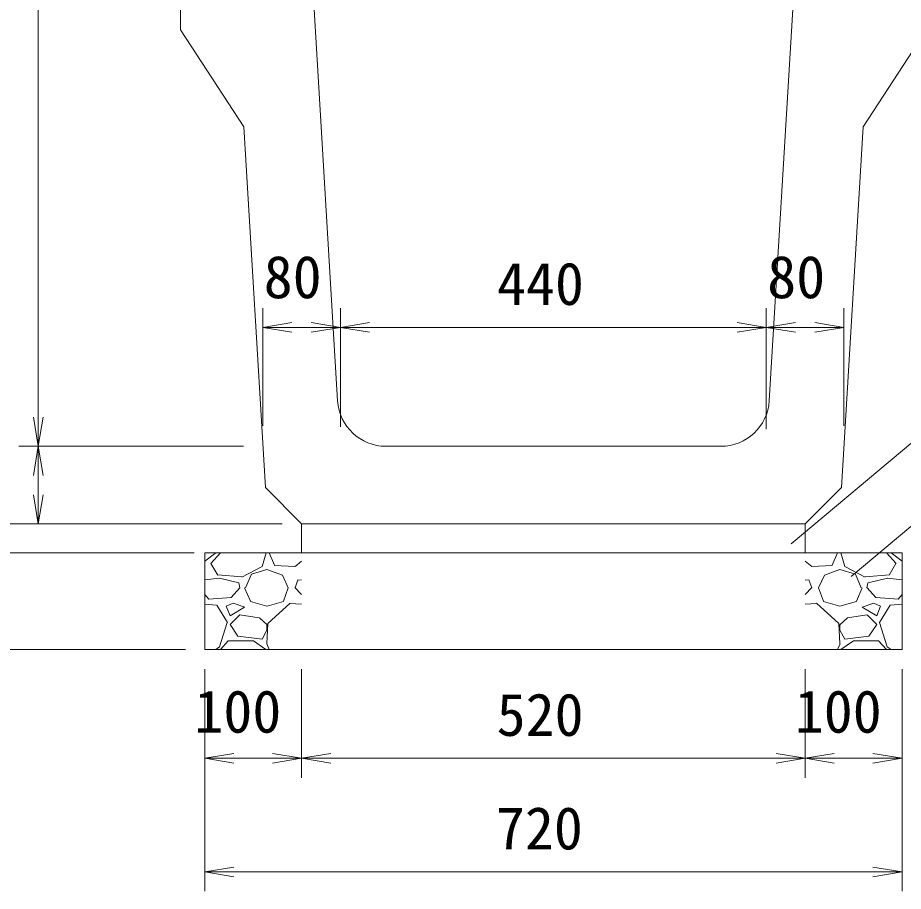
# Model space of a CAD drawing. Units: millimetres, scale not verified. Extents: x 0 to 84100, y 0 to 59400.
# Drawn here: x 15357 to 19929, y 9897 to 14408 of the extents above; entities that cross this region are included whole.
import ezdxf
from ezdxf.enums import TextEntityAlignment as Align

# ---------------------------------------------------------------- set-up
doc = ezdxf.new("R2010")
doc.units = ezdxf.units.MM
doc.header["$LTSCALE"] = 100
for name, color, linetype, lineweight in [('D-STR-DIM（寸法）', 7, 'Continuous', 18), ('D-STR-HTXT（旗揚げ）', 7, 'Continuous', 18), ('D-STR-STRn（構造物）', 7, 'Continuous', 18), ('D-STR（構造物外形線）', 1, 'Continuous', 18)]:
    doc.layers.add(name, color=color, linetype=linetype, lineweight=lineweight)
doc.styles.add('ＭＳ ゴシック', font='')
doc.styles.get('ＭＳ ゴシック').set_extended_font_data('MS Gothic')

msp = doc.modelspace()

# ---------------------------------------------------------------- linework, layer by layer
at = {"layer": 'D-STR-DIM（寸法）'}
for p, q in [((15462.9, 14919.7), (15462.9, 12344.7)), ((16622.4, 12300.7), (16622.4, 12908.8)), ((17022.7, 12294.7), (17022.7, 12908.8)), ((17022.7, 12294.7), (17022.7, 12908.8)), ((19222, 12294.7), (19222, 12908.8)), ((19222, 12282.7), (19222, 12908.8)), ((19622.4, 12300.7), (19622.4, 12908.8)), ((16622.4, 12808.8), (16772.4, 12833.8)), ((16772.4, 12783.8), (16622.4, 12808.8)), ((16622.4, 12808.8), (16772.4, 12808.8)), ((16872.7, 12808.8), (16772.4, 12808.8)), ((16872.7, 12833.8), (17022.7, 12808.8)), ((17022.7, 12808.8), (16872.7, 12783.8)), ((17022.7, 12808.8), (16872.7, 12808.8)), ((17022.7, 12808.8), (17172.7, 12833.8)), ((17172.7, 12783.8), (17022.7, 12808.8)), ((17022.7, 12808.8), (17172.7, 12808.8)), ((17172.7, 12808.8), (19072, 12808.8)), ((19072, 12833.8), (19222, 12808.8)), ((19222, 12808.8), (19072, 12783.8)), ((19222, 12808.8), (19072, 12808.8)), ((19222, 12808.8), (19372, 12833.8)), ((19372, 12783.8), (19222, 12808.8)), ((19222, 12808.8), (19372, 12808.8)), ((19372, 12808.8), (19472.4, 12808.8)), ((19472.4, 12833.8), (19622.4, 12808.8)), ((19622.4, 12808.8), (19472.4, 12783.8)), ((19622.4, 12808.8), (19472.4, 12808.8)), ((15462.9, 12194.7), (15437.9, 12344.7)), ((15487.9, 12344.7), (15462.9, 12194.7)), ((15462.9, 12194.7), (15462.9, 12344.7)), ((16522.7, 12194.7), (15362.9, 12194.7)), ((16522.7, 12194.7), (15362.9, 12194.7)), ((15437.9, 12044.7), (15462.9, 12194.7)), ((15462.9, 12194.7), (15487.9, 12044.7)), ((15462.9, 12194.7), (15462.9, 12044.7)), ((15462.9, 12044.7), (15462.9, 11944.7)), ((15462.9, 11794.7), (15437.9, 11944.7)), ((15487.9, 11944.7), (15462.9, 11794.7)), ((15462.9, 11794.7), (15462.9, 11944.7)), ((16722.7, 11794.7), (14849.4, 11794.7)), ((16722.7, 11794.7), (14849.4, 11794.7)), ((16722.7, 11794.7), (15362.9, 11794.7)), ((16222.7, 11644.7), (14849.4, 11644.7)), ((16267.7, 11644.7), (14849.4, 11644.7)), ((16222.7, 11144.7), (14849.4, 11144.7)), ((16322.7, 11044.7), (16322.7, 9896.9)), ((16322.7, 11044.7), (16322.7, 10483.5)), ((16822.7, 11044.7), (16822.7, 10483.5)), ((16822.7, 11044.7), (16822.7, 10483.5)), ((19422.7, 11044.7), (19422.7, 10483.5)), ((19422.7, 11044.7), (19422.7, 10483.5)), ((19922.7, 11044.7), (19922.7, 9896.9)), ((19922.7, 11044.7), (19922.7, 10483.5)), ((16322.7, 10583.5), (16472.7, 10608.5)), ((16672.7, 10608.5), (16822.7, 10583.5)), ((16822.7, 10583.5), (16972.7, 10608.5)), ((19272.7, 10608.5), (19422.7, 10583.5)), ((19422.7, 10583.5), (19572.7, 10608.5)), ((19772.7, 10608.5), (19922.7, 10583.5)), ((16472.7, 10558.5), (16322.7, 10583.5)), ((16322.7, 10583.5), (16472.7, 10583.5)), ((16672.7, 10583.5), (16472.7, 10583.5)), ((16822.7, 10583.5), (16672.7, 10558.5)), ((16822.7, 10583.5), (16672.7, 10583.5)), ((16972.7, 10558.5), (16822.7, 10583.5)), ((16822.7, 10583.5), (16972.7, 10583.5)), ((19272.7, 10583.5), (16972.7, 10583.5)), ((19422.7, 10583.5), (19272.7, 10558.5)), ((19422.7, 10583.5), (19272.7, 10583.5)), ((19572.7, 10558.5), (19422.7, 10583.5)), ((19422.7, 10583.5), (19572.7, 10583.5)), ((19572.7, 10583.5), (19772.7, 10583.5)), ((19922.7, 10583.5), (19772.7, 10558.5)), ((19922.7, 10583.5), (19772.7, 10583.5)), ((16322.7, 9996.9), (16472.7, 10021.9)), ((19772.7, 10021.9), (19922.7, 9996.9)), ((16472.7, 9971.9), (16322.7, 9996.9)), ((16322.7, 9996.9), (16472.7, 9996.9)), ((19772.7, 9996.9), (16472.7, 9996.9)), ((19922.7, 9996.9), (19772.7, 9971.9)), ((19922.7, 9996.9), (19772.7, 9996.9))]:
    msp.add_line(p, q, dxfattribs=at)
at = {"layer": 'D-STR-HTXT（旗揚げ）'}
for p, q in [((19350, 11690.8), (20202.5, 12407.1)), ((19659.5, 11522.2), (20052.7, 11851.9))]:
    msp.add_line(p, q, dxfattribs=at)
at = {"layer": 'D-STR-STRn（構造物）'}
for p, q in [((16822.7, 11794.7), (16822.7, 11644.7)), ((19422.7, 11794.7), (19422.7, 11644.7)), ((16822.7, 11644.7), (16322.7, 11644.7)), ((16322.7, 11644.7), (16322.7, 11144.7)), ((16322.7, 11601.2), (16379, 11644.7)), ((16353.6, 11589.5), (16403.3, 11644.7)), ((16638.8, 11644.4), (16618.8, 11574.4)), ((16655.8, 11644.7), (16682.8, 11580.6)), ((19422.7, 11644.7), (16822.7, 11644.7)), ((19422.7, 11644.7), (19922.7, 11644.7)), ((19589.7, 11644.7), (19562.7, 11580.6)), ((19606.7, 11644.4), (19626.7, 11574.4)), ((19891.9, 11589.5), (19842.2, 11644.7)), ((19922.7, 11601.2), (19866.4, 11644.7)), ((19922.7, 11644.7), (19922.7, 11144.7)), ((16389.6, 11529.2), (16354.6, 11589.2)), ((16618.8, 11574.1), (16513.8, 11519.1)), ((16683.3, 11579.2), (16788.3, 11574.2)), ((16788.6, 11574.8), (16822.7, 11601.2)), ((19456.8, 11574.8), (19422.7, 11601.2)), ((19562.2, 11579.2), (19457.2, 11574.2)), ((19626.6, 11574.1), (19731.6, 11519.1)), ((19855.9, 11529.2), (19890.9, 11589.2)), ((16513.3, 11520.5), (16388.3, 11530.5)), ((16533.5, 11464.4), (16563.5, 11534.4)), ((16563.6, 11534.4), (16643.6, 11559.4)), ((16643.4, 11559.4), (16723.4, 11529.4)), ((16723.7, 11529.3), (16753.7, 11464.3)), ((19521.8, 11529.3), (19491.8, 11464.3)), ((19602, 11559.4), (19522, 11529.4)), ((19681.8, 11534.4), (19601.8, 11559.4)), ((19712, 11464.4), (19682, 11534.4)), ((19732.2, 11520.5), (19857.2, 11530.5)), ((16399, 11513.9), (16322.7, 11505.8)), ((16498.4, 11489.7), (16398.4, 11514.7)), ((16503.7, 11464.1), (16498.7, 11489.1)), ((16788.5, 11464.6), (16803.5, 11504.6)), ((16822.7, 11505.8), (16804, 11503.9)), ((19422.7, 11505.8), (19441.4, 11503.9)), ((19457, 11464.6), (19442, 11504.6)), ((19741.8, 11464.1), (19746.8, 11489.1)), ((19747, 11489.7), (19847, 11514.7)), ((19846.4, 11513.9), (19922.7, 11505.8)), ((16503.6, 11464.5), (16458.6, 11414.5)), ((16528.2, 11464.6), (16558.2, 11394.6)), ((16728.4, 11394.7), (16753.4, 11464.7)), ((16822.7, 11428.7), (16788.4, 11466.1)), ((19422.7, 11428.7), (19457, 11466.1)), ((19517, 11394.7), (19492, 11464.7)), ((19717.3, 11464.6), (19687.3, 11394.6)), ((19741.9, 11464.5), (19786.9, 11414.5)), ((16343.4, 11406.1), (16322.7, 11428.7)), ((16458.2, 11414.8), (16343.2, 11404.8)), ((16558.2, 11394.1), (16643.2, 11369.1)), ((16643.9, 11369.2), (16728.9, 11394.2)), ((19601.6, 11369.2), (19516.6, 11394.2)), ((19687.2, 11394.1), (19602.2, 11369.1)), ((19787.2, 11414.8), (19902.2, 11404.8)), ((19902, 11406.1), (19922.7, 11428.7)), ((16383.7, 11373.9), (16322.7, 11379)), ((16439.7, 11284.7), (16384.7, 11374.7)), ((16433.4, 11369.5), (16453.4, 11319.5)), ((16468.5, 11384.3), (16433.5, 11369.3)), ((16453.4, 11319.6), (16528.4, 11364.6)), ((16528.8, 11364.5), (16468.8, 11384.5)), ((16763.7, 11384.4), (16648.7, 11279.4)), ((16822.7, 11379), (16763.7, 11383.9)), ((19422.7, 11379), (19481.7, 11383.9)), ((19481.7, 11384.4), (19596.7, 11279.4)), ((19716.7, 11364.5), (19776.7, 11384.5)), ((19792, 11319.6), (19717, 11364.6)), ((19776.9, 11384.3), (19811.9, 11369.3)), ((19812, 11369.5), (19792, 11319.5)), ((19805.8, 11284.7), (19860.8, 11374.7)), ((19861.7, 11373.9), (19922.7, 11379)), ((16503.6, 11324.4), (16453.6, 11274.4)), ((16604.2, 11309.7), (16504.2, 11324.7)), ((16644.6, 11273.4), (16604.6, 11308.4)), ((19600.8, 11273.4), (19640.8, 11308.4)), ((19641.3, 11309.7), (19741.3, 11324.7)), ((19741.9, 11324.4), (19791.9, 11274.4)), ((16398.6, 11159.3), (16438.6, 11284.3)), ((16453.4, 11274.6), (16493.4, 11214.6)), ((16648.4, 11279.7), (16643.4, 11174.7)), ((16643.6, 11244.5), (16643.6, 11274.5)), ((19597.1, 11279.7), (19602.1, 11174.7)), ((19601.8, 11244.5), (19601.8, 11274.5)), ((19792, 11274.6), (19752, 11214.6)), ((19846.8, 11159.3), (19806.8, 11284.3)), ((16493.8, 11214.2), (16618.8, 11199.2)), ((16618.7, 11199.5), (16643.7, 11244.5)), ((19626.7, 11199.5), (19601.7, 11244.5)), ((19751.7, 11214.2), (19626.7, 11199.2)), ((16379, 11144.7), (16398.6, 11159.8)), ((16403.3, 11144.7), (16443.6, 11189.5)), ((16443.6, 11189.5), (16573.6, 11189.5)), ((16573.4, 11190.6), (16638.4, 11145.6)), ((16642.8, 11175.6), (16655.8, 11144.7)), ((19602.7, 11175.6), (19589.7, 11144.7)), ((19672, 11190.6), (19607, 11145.6)), ((19801.8, 11189.5), (19671.8, 11189.5)), ((19842.2, 11144.7), (19801.9, 11189.5)), ((19866.4, 11144.7), (19846.8, 11159.8)), ((16322.7, 11144.7), (19922.7, 11144.7))]:
    msp.add_line(p, q, dxfattribs=at)
at = {"layer": 'D-STR（構造物外形線）'}
for p, q in [((16197.7, 15444.7), (16197.7, 14344.7)), ((16850.2, 15069.7), (17008.6, 12429.7)), ((19236.8, 12429.7), (19395.2, 15069.7)), ((16197.7, 14344.7), (16523.7, 13844.7)), ((20047.7, 14344.7), (19721.7, 13844.7)), ((16523.7, 13844.7), (16635.5, 11981.9)), ((19610, 11981.9), (19721.7, 13844.7)), ((17258.2, 12194.7), (18987.3, 12194.7)), ((16822.7, 11794.7), (16635.5, 11981.9)), ((19422.7, 11794.7), (19610, 11981.9)), ((16822.7, 11794.7), (19422.7, 11794.7))]:
    msp.add_line(p, q, dxfattribs=at)
for centre, start, end in [((17258.2, 12444.7), 183.4336, 270), ((18987.3, 12444.7), 270, 356.5664)]:
    msp.add_arc(centre, 250, start, end, dxfattribs=at)

# ---------------------------------------------------------------- texts
at = {"layer": 'D-STR-DIM（寸法）', "style": 'ＭＳ ゴシック'}
for s, p in [('80', (16626.9, 12893.6)), ('80', (19226.5, 12893.6)), ('440', (17831.5, 12858.8)), ('100', (16268.9, 10649.9)), ('100', (19368.9, 10649.9)), ('520', (17829.6, 10633.5)), ('720', (17825.8, 10046.9))]:
    msp.add_text(s, height=219.9, dxfattribs=at).set_placement(p, align=Align.BOTTOM_LEFT)

doc.saveas('drawing.dxf')
